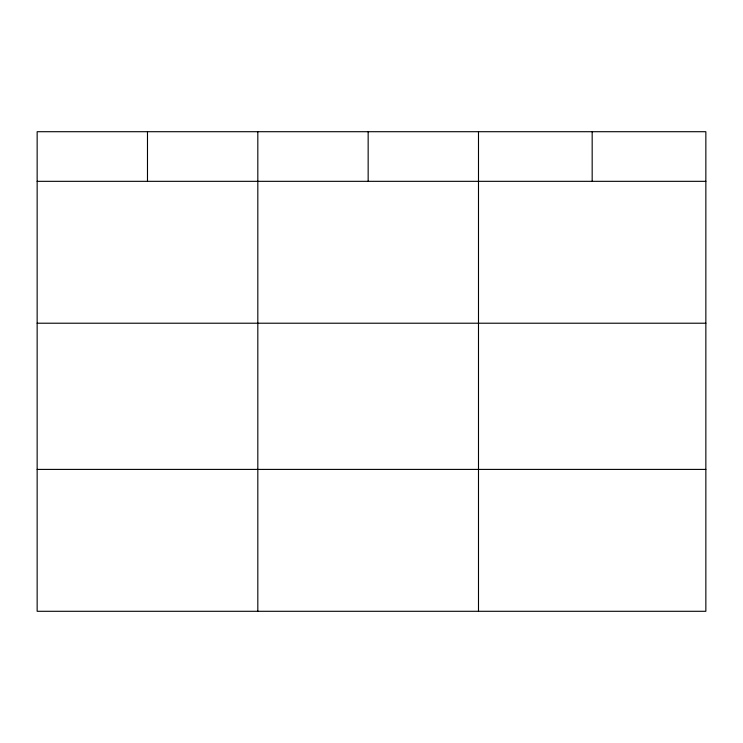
<?xml version="1.0" encoding="UTF-8"?>
<svg xmlns="http://www.w3.org/2000/svg" width="743" height="743" viewBox="0 0 743 743"><rect width="100%" height="100%" fill="white"/><g stroke="black" fill="none" stroke-linecap="round" stroke-linejoin="round"><path stroke-width="1.11" d="M705.85 323.214L705.85 131.706L37.15 131.706L37.15 611.294L705.85 611.294L705.85 323.214L37.15 323.214M37.15 181.329L705.85 181.329M37.15 469.409L705.85 469.409M592.171 131.706L592.171 181.329M478.492 131.706L478.492 611.294M368.156 131.706L368.156 181.329M257.821 131.706L257.821 611.294M147.486 131.706L147.486 181.329"/></g></svg>
